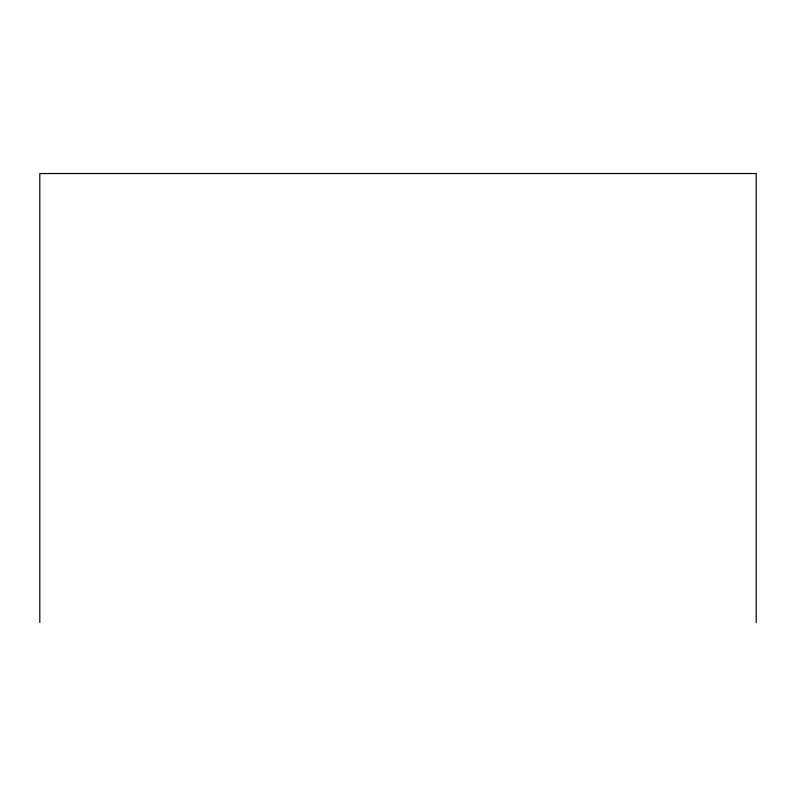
<?xml version="1.0" encoding="UTF-8"?>
<svg xmlns="http://www.w3.org/2000/svg" width="796" height="796" viewBox="0 0 796 796"><rect width="100%" height="100%" fill="white"/><g stroke="black" fill="none" stroke-linecap="round" stroke-linejoin="round"><path stroke-width="1.19" d="M756.2 622.462L756.2 173.538L39.8 173.538L39.8 622.462"/></g></svg>
